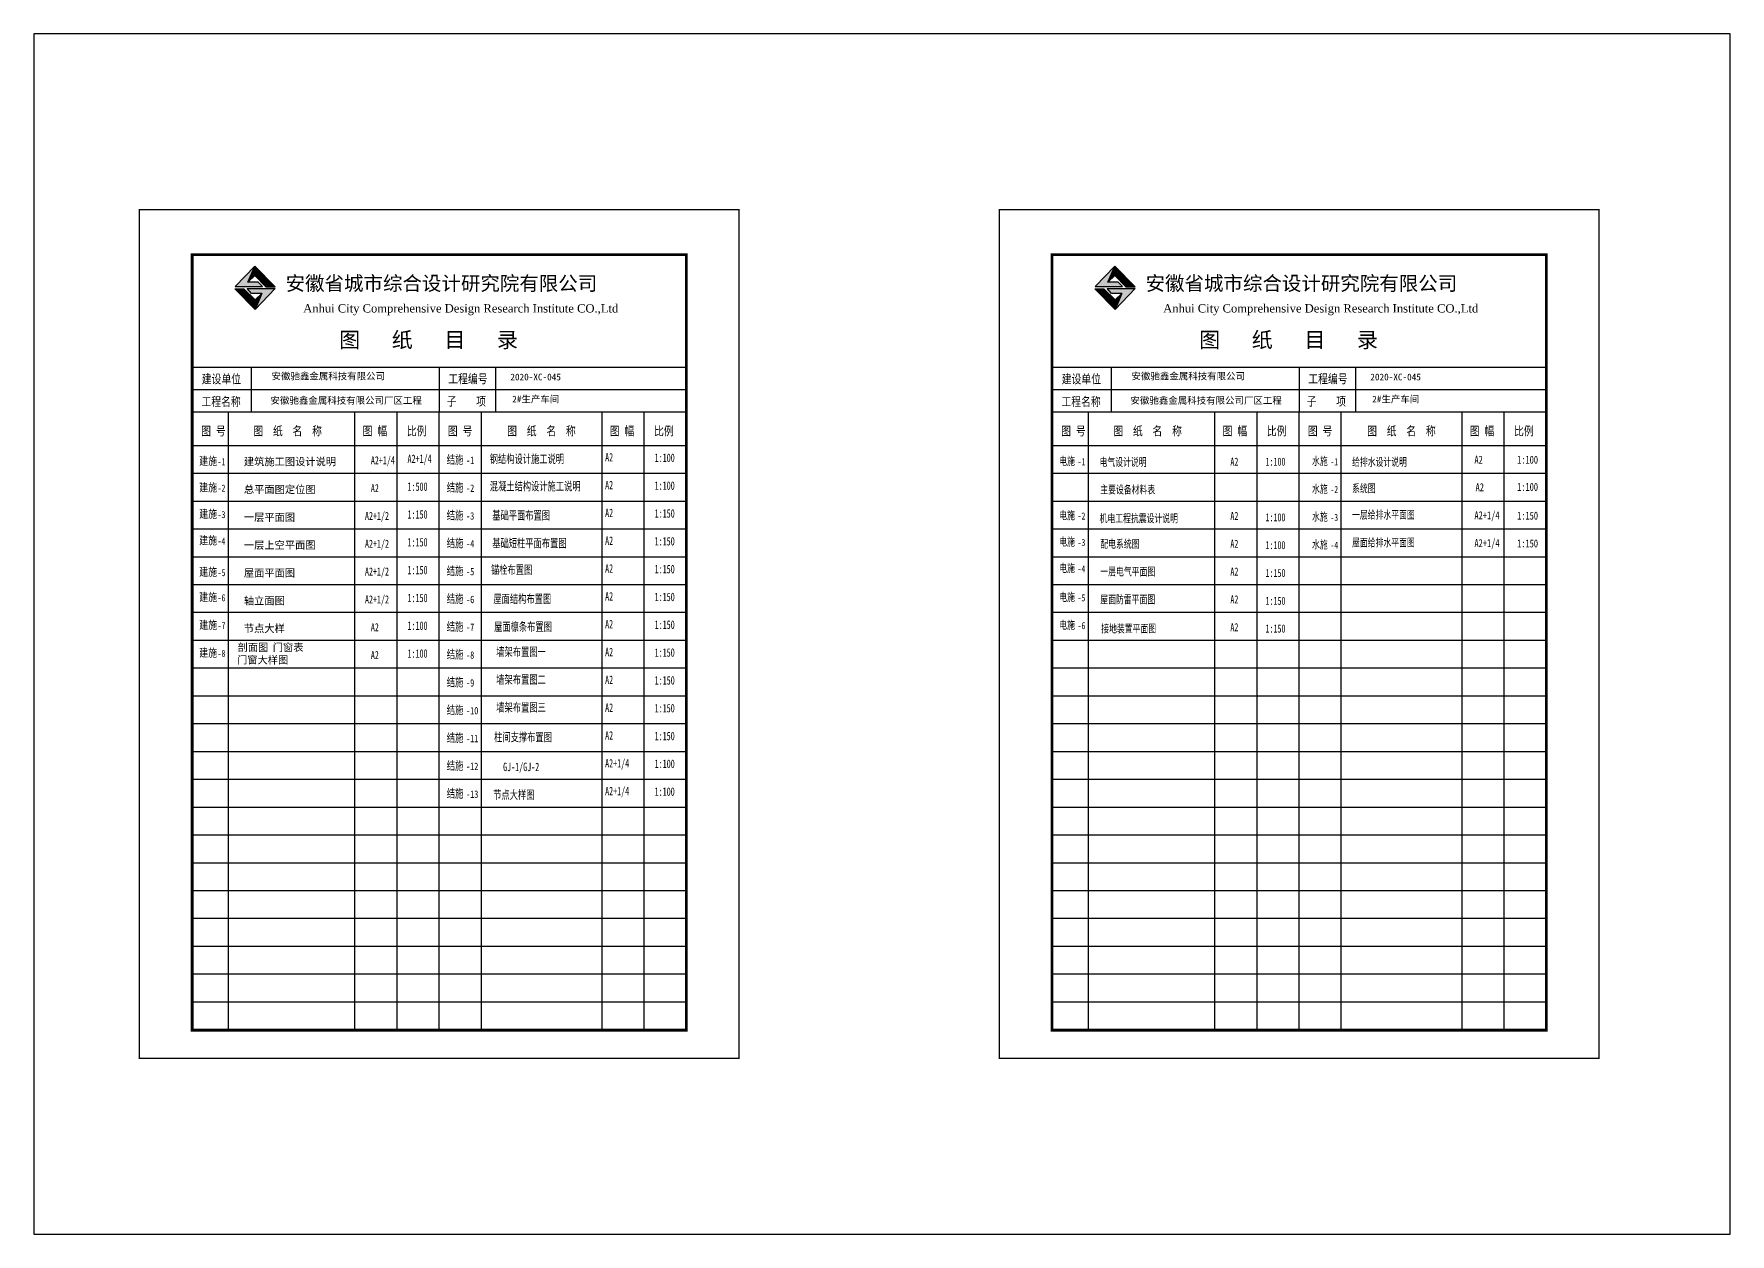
# Model space of a CAD drawing. Extents: x 185245 to 2288779, y -19957 to 815000.
# Drawn here: x 2044850 to 2104250, y 692352 to 734352 of the extents above; entities that cross this region are included whole.
import ezdxf
from ezdxf.enums import TextEntityAlignment as Align

# ---------------------------------------------------------------- set-up
doc = ezdxf.new("R2010")
doc.units = 0
doc.header["$LTSCALE"] = 1000
doc.header["$MEASUREMENT"] = 0
for name, color, linetype in [('A_DE_DETAIL_3', 144, 'Continuous'), ('PUB_TEXT', 7, 'Continuous'), ('PUB_TITLE', 4, 'Continuous')]:
    doc.layers.add(name, color=color, linetype=linetype)
doc.styles.add('-宋体', font='')
doc.styles.add('_SIMPLEX9', font='', dxfattribs={"width": 0.675})
doc.styles.add('GHF', font='times.ttf')
doc.styles.add('宋体', font='')
doc.styles.add('黑体', font='simhei.ttf')
doc.styles.get('-宋体').set_extended_font_data('SimSun')
doc.styles.get('_SIMPLEX9').set_extended_font_data('SimSun')
doc.styles.get('宋体').set_extended_font_data('NSimSun')
pattern_1 = [(0, (936657.3733, 1214017.5396), (1.983867188, 3.967734375), [0, -3.967734375])]
pattern_2 = [(0, (966774.006, 1214017.5396), (1.983867188, 3.967734375), [0, -3.967734375])]

msp = doc.modelspace()

# ---------------------------------------------------------------- hatches: boundary and pattern name
for points in [[(2052346.6, 725663.6), (2052587.5, 726222.3), (2051893, 725508.5), (2052860, 725508.5), (2052699.5, 725663.6)], [(2082463.2, 725663.6), (2082704.1, 726222.3), (2082009.6, 725508.5), (2082976.6, 725508.5), (2082816.2, 725663.6)]]:
    msp.add_hatch(color=1).paths.add_polyline_path(points)
at = {"layer": 'A_DE_DETAIL_3'}
for color, points in [(41, [(2052966.9, 725505.5), (2053294.3, 725505.5), (2052587.5, 726222.3)]), (41, [(2083083.5, 725505.5), (2083410.9, 725505.5), (2082704.1, 726222.3)]), (41, [(2052206.1, 725436.6), (2051885.1, 725436.6), (2052596.9, 724713.7)]), (1, [(2052316.9, 725438.8), (2052474.7, 725273.1), (2052832.4, 725273.1), (2052596.9, 724713.7), (2053294.8, 725438.8)]), (41, [(2082322.8, 725436.6), (2082001.7, 725436.6), (2082713.5, 724713.7)]), (1, [(2082433.5, 725438.8), (2082591.4, 725273.1), (2082949.1, 725273.1), (2082713.5, 724713.7), (2083411.4, 725438.8)])]:
    msp.add_hatch(color=color, dxfattribs=at).paths.add_polyline_path(points)
at = {"layer": 'PUB_TEXT'}
h = msp.add_hatch(dxfattribs=at)
h.set_pattern_fill('松散材料', color=256, scale=2.116125, style=0)
h.set_pattern_definition(pattern_1)
h.paths.add_polyline_path([(2052587.5, 725893.7), (2052587.5, 726222.3), (2052346.6, 725663.6)])
h = msp.add_hatch(dxfattribs=at)
h.set_pattern_fill('松散材料', color=256, scale=2.116125, style=0)
h.set_pattern_definition(pattern_1)
h.paths.add_polyline_path([(2052966.9, 725505.5), (2052587.5, 726222.3), (2052587.5, 725893.7)])
h = msp.add_hatch(dxfattribs=at)
h.set_pattern_fill('松散材料', color=256, scale=2.116125, style=0)
h.set_pattern_definition(pattern_2)
h.paths.add_polyline_path([(2082704.1, 725893.7), (2082704.1, 726222.3), (2082463.2, 725663.6)])
h = msp.add_hatch(dxfattribs=at)
h.set_pattern_fill('松散材料', color=256, scale=2.116125, style=0)
h.set_pattern_definition(pattern_2)
h.paths.add_polyline_path([(2083083.5, 725505.5), (2082704.1, 726222.3), (2082704.1, 725893.7)])
h = msp.add_hatch(dxfattribs=at)
h.set_pattern_fill('松散材料', color=256, scale=2.116125, style=0)
h.set_pattern_definition(pattern_1)
h.paths.add_polyline_path([(2052206.1, 725436.6), (2052596.9, 724713.7), (2052596.9, 725046.9)])
h.paths.add_polyline_path([(2052596.9, 724713.7), (2052832.4, 725273.1), (2052596.9, 725046.9)])
h = msp.add_hatch(dxfattribs=at)
h.set_pattern_fill('松散材料', color=256, scale=2.116125, style=0)
h.set_pattern_definition(pattern_2)
h.paths.add_polyline_path([(2082322.8, 725436.6), (2082713.5, 724713.7), (2082713.5, 725046.9)])
h.paths.add_polyline_path([(2082713.5, 724713.7), (2082949.1, 725273.1), (2082713.5, 725046.9)])

# ---------------------------------------------------------------- linework, layer by layer
for p, q in [((2052346.6, 725663.6, 0), (2052587.5, 726222.3, 0)), ((2052587.5, 726222.3, 0), (2052966.9, 725505.5, 0)), ((2082463.2, 725663.6, 0), (2082704.1, 726222.3, 0)), ((2082704.1, 726222.3, 0), (2083083.5, 725505.5, 0)), ((2052596.9, 724713.7, 0), (2051885.1, 725436.6, 0)), ((2051885.1, 725436.6, 0), (2052206.1, 725436.6, 0)), ((2052206.1, 725436.6, 0), (2052596.9, 724713.7, 0)), ((2052316.9, 725438.8, 0), (2053294.8, 725438.8, 0)), ((2052474.7, 725273.1, 0), (2052316.9, 725438.8, 0)), ((2053294.8, 725438.8, 0), (2052596.9, 724713.7, 0)), ((2082713.5, 724713.7, 0), (2082001.7, 725436.6, 0)), ((2082001.7, 725436.6, 0), (2082322.8, 725436.6, 0)), ((2082322.8, 725436.6, 0), (2082713.5, 724713.7, 0)), ((2082433.5, 725438.8, 0), (2083411.4, 725438.8, 0)), ((2082591.4, 725273.1, 0), (2082433.5, 725438.8, 0)), ((2083411.4, 725438.8, 0), (2082713.5, 724713.7, 0)), ((2052832.4, 725273.1, 0), (2052474.7, 725273.1, 0)), ((2052832.4, 725273.1, 0), (2052596.9, 724713.7, 0)), ((2082949.1, 725273.1, 0), (2082591.4, 725273.1, 0)), ((2082949.1, 725273.1, 0), (2082713.5, 724713.7, 0))]:
    msp.add_line(p, q)
for p, q in [((2052596.9, 725046.9, 0), (2052206.1, 725436.6, 0)), ((2082713.5, 725046.9, 0), (2082322.8, 725436.6, 0)), ((2052596.9, 725046.9, 0), (2052832.4, 725273.1, 0)), ((2052596.9, 724713.7, 0), (2052596.9, 725046.9, 0)), ((2082713.5, 725046.9, 0), (2082949.1, 725273.1, 0)), ((2082713.5, 724713.7, 0), (2082713.5, 725046.9, 0))]:
    msp.add_line(p, q, dxfattribs=at)
at = {"layer": 'PUB_TEXT', "color": 11}
for p, q in [((2050389.9, 722695, 0), (2067698.5, 722695, 0)), ((2052455.1, 722670.2, 0), (2052455.1, 721121.5, 0)), ((2059044.2, 722695, 0), (2059044.2, 721121.5, 0)), ((2061011.1, 722695, 0), (2061011.1, 721121.5, 0)), ((2080506.5, 722695, 0), (2097815.1, 722695, 0)), ((2082571.8, 722670.2, 0), (2082571.8, 721121.5, 0)), ((2089160.8, 722695, 0), (2089160.8, 721121.5, 0)), ((2091127.7, 722695, 0), (2091127.7, 721121.5, 0)), ((2050389.9, 721908.3, 0), (2067698.5, 721908.3, 0)), ((2080506.5, 721908.3, 0), (2097815.1, 721908.3, 0)), ((2067698.5, 721121.5, 0), (2050389.9, 721121.5, 0)), ((2051666.7, 699495.6, 0), (2051666.7, 721121.5, 0)), ((2056093.9, 699495.6, 0), (2056093.9, 721121.5, 0)), ((2057569, 699495.6, 0), (2057569, 721121.5, 0)), ((2059044.2, 699495.6, 0), (2059044.2, 721121.5, 0)), ((2060519.4, 699495.6, 0), (2060519.4, 721121.5, 0)), ((2064748.2, 699495.6, 0), (2064748.2, 721121.5, 0)), ((2066223.3, 699495.6, 0), (2066223.3, 721121.5, 0)), ((2097815.1, 721121.5, 0), (2080506.5, 721121.5, 0)), ((2081783.3, 699495.6, 0), (2081783.3, 721121.5, 0)), ((2086210.5, 699495.6, 0), (2086210.5, 721121.5, 0)), ((2087685.7, 699495.6, 0), (2087685.7, 721121.5, 0)), ((2089160.8, 699495.6, 0), (2089160.8, 721121.5, 0)), ((2090636, 699495.6, 0), (2090636, 721121.5, 0)), ((2094864.8, 699495.6, 0), (2094864.8, 721121.5, 0)), ((2096340, 699495.6, 0), (2096340, 721121.5, 0)), ((2067698.5, 719941.4, 0), (2050389.9, 719941.4, 0)), ((2067698.5, 719941.4, 0), (2050389.9, 719941.4, 0)), ((2097815.1, 719941.4, 0), (2080506.5, 719941.4, 0)), ((2097815.1, 719941.4, 0), (2080506.5, 719941.4, 0)), ((2067698.5, 718967.8, 0), (2050389.9, 718967.8, 0)), ((2097815.1, 718967.8, 0), (2080506.5, 718967.8, 0)), ((2089160.8, 718967.8, 0), (2080506.5, 718967.8, 0)), ((2089160.8, 718967.8, 0), (2080506.5, 718967.8, 0)), ((2089160.8, 718967.8, 0), (2080506.5, 718967.8, 0)), ((2089160.8, 718967.8, 0), (2080506.5, 718967.8, 0)), ((2067698.5, 717994.2, 0), (2050389.9, 717994.2, 0)), ((2097815.1, 717994.2, 0), (2080506.5, 717994.2, 0)), ((2067698.5, 717020.6, 0), (2050389.9, 717020.6, 0)), ((2097815.1, 717020.6, 0), (2080506.5, 717020.6, 0)), ((2067698.5, 716047, 0), (2050389.9, 716047, 0)), ((2097815.1, 716047, 0), (2080506.5, 716047, 0)), ((2067698.5, 715073.3, 0), (2050389.9, 715073.3, 0)), ((2097815.1, 715073.3, 0), (2080506.5, 715073.3, 0)), ((2067698.5, 714099.7, 0), (2050389.9, 714099.7, 0)), ((2097815.1, 714099.7, 0), (2080506.5, 714099.7, 0)), ((2089160.8, 714099.7, 0), (2080506.5, 714099.7, 0)), ((2089160.8, 714099.7, 0), (2080506.5, 714099.7, 0)), ((2089160.8, 714099.7, 0), (2080506.5, 714099.7, 0)), ((2089160.8, 714099.7, 0), (2080506.5, 714099.7, 0)), ((2067698.5, 713126.1, 0), (2050389.9, 713126.1, 0)), ((2097815.1, 713126.1, 0), (2080506.5, 713126.1, 0)), ((2067698.5, 712152.5, 0), (2050389.9, 712152.5, 0)), ((2097815.1, 712152.5, 0), (2080506.5, 712152.5, 0)), ((2067698.5, 711178.9, 0), (2050389.9, 711178.9, 0)), ((2097815.1, 711178.9, 0), (2080506.5, 711178.9, 0)), ((2067698.5, 710205.3, 0), (2050389.9, 710205.3, 0)), ((2097815.1, 710205.3, 0), (2080506.5, 710205.3, 0)), ((2067698.5, 709231.7, 0), (2050389.9, 709231.7, 0)), ((2097815.1, 709231.7, 0), (2080506.5, 709231.7, 0)), ((2067698.5, 708258.1, 0), (2050389.9, 708258.1, 0)), ((2097815.1, 708258.1, 0), (2080506.5, 708258.1, 0)), ((2067698.5, 707284.5, 0), (2050389.9, 707284.5, 0)), ((2097815.1, 707284.5, 0), (2080506.5, 707284.5, 0)), ((2067698.5, 706310.9, 0), (2050389.9, 706310.9, 0)), ((2097815.1, 706310.9, 0), (2080506.5, 706310.9, 0)), ((2067698.5, 705337.3, 0), (2050389.9, 705337.3, 0)), ((2097815.1, 705337.3, 0), (2080506.5, 705337.3, 0)), ((2067698.5, 704363.6, 0), (2050389.9, 704363.6, 0)), ((2097815.1, 704363.6, 0), (2080506.5, 704363.6, 0)), ((2067698.5, 703390, 0), (2050389.9, 703390, 0)), ((2097815.1, 703390, 0), (2080506.5, 703390, 0)), ((2067698.5, 702416.4, 0), (2050389.9, 702416.4, 0)), ((2097815.1, 702416.4, 0), (2080506.5, 702416.4, 0)), ((2067698.5, 701442.8, 0), (2050389.9, 701442.8, 0)), ((2097815.1, 701442.8, 0), (2080506.5, 701442.8, 0)), ((2067698.5, 700469.2, 0), (2050389.9, 700469.2, 0)), ((2097815.1, 700469.2, 0), (2080506.5, 700469.2, 0)), ((2067698.5, 699495.6, 0), (2050389.9, 699495.6, 0)), ((2067698.5, 699495.6, 0), (2050389.9, 699495.6, 0)), ((2097815.1, 699495.6, 0), (2080506.5, 699495.6, 0)), ((2097815.1, 699495.6, 0), (2080506.5, 699495.6, 0))]:
    msp.add_line(p, q, dxfattribs=at)
at = {"layer": 'PUB_TEXT', "color": 2, "const_width": 49.2, "elevation": 0}
for points in [[(2048544.2, 728202.3), (2069544.2, 728202.3), (2069544.2, 698502.3), (2048544.2, 698502.3)], [(2078660.8, 728202.3), (2099660.8, 728202.3), (2099660.8, 698502.3), (2078660.8, 698502.3)]]:
    msp.add_lwpolyline(points, close=True, dxfattribs=at)
at = {"layer": 'PUB_TEXT', "color": 11, "const_width": 98.3, "elevation": 0}
for points in [[(2050389.9, 699485.8), (2050389.9, 726628.8), (2067698.5, 726628.8), (2067698.5, 699485.8)], [(2080506.5, 699485.8), (2080506.5, 726628.8), (2097815.1, 726628.8), (2097815.1, 699485.8)]]:
    msp.add_lwpolyline(points, close=True, dxfattribs=at)
at = {"layer": 'PUB_TEXT', "elevation": 0}
for points in [[(2052699.5, 725663.6), (2052346.6, 725663.6), (2052587.5, 725893.7), (2052966.9, 725505.5), (2053294.3, 725505.5), (2052587.5, 726222.3), (2051893, 725508.5), (2052860, 725508.5), (2052699.5, 725663.6)], [(2052587.5, 726222.3), (2052587.5, 725893.7)], [(2082816.2, 725663.6), (2082463.2, 725663.6), (2082704.1, 725893.7), (2083083.5, 725505.5), (2083410.9, 725505.5), (2082704.1, 726222.3), (2082009.6, 725508.5), (2082976.6, 725508.5), (2082816.2, 725663.6)], [(2082704.1, 726222.3), (2082704.1, 725893.7)]]:
    msp.add_lwpolyline(points, dxfattribs=at)
at = {"layer": 'PUB_TITLE', "elevation": 0}
msp.add_lwpolyline([(2044850, 692352.3), (2104250, 692352.3), (2104250, 734352.3), (2044850, 734352.3)], close=True, dxfattribs=at)

# ---------------------------------------------------------------- texts
at = {"color": 11, "lineweight": 60, "style": '-宋体'}
for p in [(2055538.3, 723377.4, 0), (2085654.9, 723377.4, 0)]:
    msp.add_text('图   纸   目   录', height=540.894, dxfattribs=at).set_placement(p)
at = {"layer": 'PUB_TEXT'}
for s, height, style, p in [('安徽省城市综合设计研究院有限公司', 500, '黑体', (2053663.8, 725374.2, 0)), ('安徽省城市综合设计研究院有限公司', 500, '黑体', (2083780.5, 725374.2, 0)), ('Anhui City Comprehensive Design Research Institute CO.,Ltd', 291.563, 'GHF', (2054281, 724603.9, 0)), ('Anhui City Comprehensive Design Research Institute CO.,Ltd', 291.563, 'GHF', (2084397.6, 724603.9, 0)), ('安徽驰鑫金属科技有限公司', 236.65, '黑体', (2053171, 722259, 0)), ('2020-XC-045', 236.65, '黑体', (2061535.3, 722227.5, 0)), ('安徽驰鑫金属科技有限公司', 236.65, '黑体', (2083287.6, 722259, 0)), ('2020-XC-045', 236.65, '黑体', (2091651.9, 722227.5, 0)), ('2#生产车间', 236.65, '黑体', (2061601.4, 721454.9, 0)), ('2#生产车间', 236.65, '黑体', (2091718, 721454.9, 0)), ('安徽驰鑫金属科技有限公司厂区工程', 236.65, '黑体', (2053134.9, 721408.2, -220.1)), ('安徽驰鑫金属科技有限公司厂区工程', 236.65, '黑体', (2083251.6, 721408.2, -220.1)), ('建筑施工图设计说明', 262.94, '黑体', (2052202.6, 719253.2, 0)), ('总平面图定位图', 262.94, '黑体', (2052202.6, 718279.6, 0)), ('一层平面图', 262.94, '黑体', (2052202.6, 717306, 0)), ('一层上空平面图', 262.94, '黑体', (2052202.6, 716332.4, 0)), ('屋面平面图', 262.94, '黑体', (2052202.6, 715358.8, 0)), ('轴立面图', 262.94, '黑体', (2052202.6, 714385.2, 0)), ('节点大样', 262.94, '黑体', (2052202.6, 713411.6, 0)), ('剖面图', 262.94, '黑体', (2051981.1, 712752.8, 0)), ('门窗表', 262.94, '黑体', (2053215.6, 712752.8, 0)), ('门窗大样图', 262.94, '黑体', (2051963.6, 712313.8, 0))]:
    msp.add_text(s, height=height, dxfattribs=dict(at, style=style)).set_placement(p)
at = {"layer": 'PUB_TEXT', "color": 11, "style": '-宋体', "width": 0.8}
for s, height, p in [('建设单位', 314.7, (2050728.6, 722120.7, 0)), ('工程编号', 314.7, (2059362.3, 722126.5, 0)), ('建设单位', 314.7, (2080845.2, 722120.7, 0)), ('工程编号', 314.7, (2089478.9, 722126.5, 0)), ('工程名称', 314.7, (2050718.2, 721327.4, 0)), ('子    项', 314.7, (2059309.3, 721342.7, 0)), ('工程名称', 314.7, (2080834.9, 721327.4, 0)), ('子    项', 314.7, (2089426, 721342.7, 0)), ('图 号', 314.7, (2050709, 720301.6, 0)), ('   图  纸  名  称', 314.702, (2052021.8, 720301.6, 0)), ('图 幅', 314.7, (2056361.5, 720301.6, 0)), ('比例', 314.7, (2057913.1, 720301.6, 0)), ('图 号', 314.7, (2059346.8, 720301.6, 0)), ('   图  纸  名  称', 314.702, (2060910.7, 720301.6, 0)), ('图 幅', 314.7, (2065015.8, 720301.6, 0)), ('比例', 314.7, (2066567.4, 720301.6, 0)), ('图 号', 314.7, (2080825.7, 720301.6, 0)), ('   图  纸  名  称', 314.702, (2082138.4, 720301.6, 0)), ('图 幅', 314.7, (2086478.1, 720301.6, 0)), ('比例', 314.7, (2088029.7, 720301.6, 0)), ('图 号', 314.7, (2089463.4, 720301.6, 0)), ('   图  纸  名  称', 314.702, (2091027.3, 720301.6, 0)), ('图 幅', 314.7, (2095132.4, 720301.6, 0)), ('比例', 314.7, (2096684, 720301.6, 0))]:
    msp.add_text(s, height=height, dxfattribs=at).set_placement(p)
at = {"layer": 'PUB_TEXT'}
for s, height, style, width, p in [('建施', 280.28, '-宋体', 0.8, (2050639.9, 719263.5, 0)), ('-1', 246.65, '_SIMPLEX9', 0.675, (2051283.2, 719257.9, 0)), ('A2+1/4', 295.03, '宋体', 0.7, (2057934, 719337.3, 0)), ('结施', 295.03, '宋体', 0.7, (2059307.4, 719306.9, 0)), ('-1', 259.63, '_SIMPLEX9', 0.675, (2059984.6, 719301.1, 0)), ('钢结构设计施工说明', 295.03, '宋体', 0.7, (2060814.1, 719330.4, 0)), ('A2', 295.03, '宋体', 0.7, (2064853.3, 719390.3, 0)), ('1:100', 295.03, '宋体', 0.7, (2066588.3, 719372, 0)), ('给排水设计说明', 280.05, '宋体', 0.7, (2091012, 719232.5, 0)), ('A2', 280.05, '宋体', 0.7, (2095297.5, 719311.6, 0)), ('1:100', 280.05, '宋体', 0.7, (2096791.2, 719311.6, 0)), ('建施', 280.28, '-宋体', 0.8, (2050639.9, 718338.5, 0)), ('-2', 246.65, '_SIMPLEX9', 0.675, (2051283.2, 718333, 0)), ('1:500', 295.03, '宋体', 0.7, (2057934, 718363.7, 0)), ('结施', 295.03, '宋体', 0.7, (2059307.4, 718333.3, 0)), ('-2', 259.63, '_SIMPLEX9', 0.675, (2059984.6, 718327.4, 0)), ('混凝土结构设计施工说明', 295.033, '宋体', 0.7, (2060814.6, 718375.3, 0)), ('A2', 295.03, '宋体', 0.7, (2064853.3, 718416.7, 0)), ('1:100', 295.03, '宋体', 0.7, (2066588.3, 718398.4, 0)), ('系统图', 280.05, '宋体', 0.7, (2091012, 718308.4, 0)), ('A2', 280.05, '宋体', 0.7, (2095336.5, 718350.3, 0)), ('1:100', 280.05, '宋体', 0.7, (2096791.2, 718361.3, 0)), ('建施', 280.28, '-宋体', 0.8, (2050639.9, 717413.6, 0)), ('-3', 246.65, '_SIMPLEX9', 0.675, (2051283.2, 717408, 0)), ('1:150', 295.03, '宋体', 0.7, (2057934, 717390.1, 0)), ('结施', 295.03, '宋体', 0.7, (2059307.4, 717359.7, 0)), ('-3', 259.63, '_SIMPLEX9', 0.675, (2059984.6, 717353.8, 0)), ('基础平面布置图', 295.03, '宋体', 0.7, (2060900.9, 717355.9, 0)), ('A2', 295.03, '宋体', 0.7, (2064853.3, 717443.1, 0)), ('1:150', 295.03, '宋体', 0.7, (2066588.3, 717424.8, 0)), ('一层给排水平面图', 280.05, '宋体', 0.7, (2091012, 717384.2, 0)), ('A2+1/4', 280.05, '宋体', 0.7, (2095297.5, 717366, 0)), ('1:150', 280.05, '宋体', 0.7, (2096791.2, 717355.1, 0)), ('建施', 280.28, '-宋体', 0.8, (2050639.9, 716488.7, 0)), ('-4', 246.65, '_SIMPLEX9', 0.675, (2051283.2, 716483.1, 0)), ('1:150', 295.03, '宋体', 0.7, (2057934, 716416.5, 0)), ('结施', 295.03, '宋体', 0.7, (2059307.4, 716386.1, 0)), ('-4', 259.63, '_SIMPLEX9', 0.675, (2059984.6, 716380.2, 0)), ('基础短柱平面布置图', 295.03, '宋体', 0.7, (2060900.9, 716382.3, 0)), ('A2', 295.03, '宋体', 0.7, (2064853.3, 716469.5, 0)), ('1:150', 295.03, '宋体', 0.7, (2066588.3, 716451.2, 0)), ('屋面给排水平面图', 280.05, '宋体', 0.7, (2091012, 716411.4, 0)), ('A2+1/4', 280.05, '宋体', 0.7, (2095297.5, 716393.3, 0)), ('1:150', 280.05, '宋体', 0.7, (2096791.2, 716382.4, 0)), ('锚栓布置图', 295.03, '宋体', 0.7, (2060856.8, 715453.5, 0)), ('A2', 295.03, '宋体', 0.7, (2064853.3, 715495.9, 0)), ('建施', 280.28, '-宋体', 0.8, (2050639.9, 715383.9, 0)), ('-5', 246.65, '_SIMPLEX9', 0.675, (2051283.2, 715378.4, 0)), ('1:150', 295.03, '宋体', 0.7, (2057934, 715442.9, 0)), ('结施', 295.03, '宋体', 0.7, (2059307.4, 715412.5, 0)), ('-5', 259.63, '_SIMPLEX9', 0.675, (2059984.6, 715406.6, 0)), ('1:150', 295.03, '宋体', 0.7, (2066588.3, 715477.6, 0)), ('建施', 280.28, '-宋体', 0.8, (2050639.9, 714501.9, 0)), ('-6', 246.65, '_SIMPLEX9', 0.675, (2051283.2, 714496.3, 0)), ('1:150', 295.03, '宋体', 0.7, (2057934, 714469.3, 0)), ('结施', 295.03, '宋体', 0.7, (2059307.4, 714438.9, 0)), ('-6', 259.63, '_SIMPLEX9', 0.675, (2059984.6, 714433, 0)), ('屋面结构布置图', 295.03, '宋体', 0.7, (2060940.4, 714433.6, 0)), ('A2', 295.03, '宋体', 0.7, (2064853.3, 714522.3, 0)), ('1:150', 295.03, '宋体', 0.7, (2066588.3, 714504, 0)), ('建施', 280.28, '-宋体', 0.8, (2050639.9, 713528.3, 0)), ('-7', 246.65, '_SIMPLEX9', 0.675, (2051283.2, 713522.7, 0)), ('1:100', 295.03, '宋体', 0.7, (2057934, 713495.7, 0)), ('结施', 295.03, '宋体', 0.7, (2059307.4, 713465.3, 0)), ('-7', 259.63, '_SIMPLEX9', 0.675, (2059984.6, 713459.4, 0)), ('屋面檩条布置图', 295.03, '宋体', 0.7, (2060965.8, 713460, 0)), ('A2', 295.03, '宋体', 0.7, (2064853.3, 713548.7, 0)), ('1:150', 295.03, '宋体', 0.7, (2066588.3, 713530.4, 0)), ('建施', 280.28, '-宋体', 0.8, (2050639.9, 712554.7, 0)), ('1:100', 295.03, '宋体', 0.7, (2057934, 712522.1, 0)), ('结施', 295.03, '宋体', 0.7, (2059307.4, 712491.7, 0)), ('墙架布置图一', 295.03, '宋体', 0.7, (2061042.2, 712582.2, 6.9)), ('A2', 295.03, '宋体', 0.7, (2064853.3, 712575, 0)), ('1:150', 295.03, '宋体', 0.7, (2066588.3, 712556.8, 0)), ('-8', 246.65, '_SIMPLEX9', 0.675, (2051283.2, 712549.1, 0)), ('-8', 259.63, '_SIMPLEX9', 0.675, (2059984.6, 712485.8, 0)), ('结施', 295.03, '宋体', 0.7, (2059307.4, 711518, 0)), ('-9', 259.63, '_SIMPLEX9', 0.675, (2059984.6, 711512.2, 0)), ('墙架布置图二', 295.03, '宋体', 0.7, (2061042.2, 711608.6, 6.9)), ('A2', 295.03, '宋体', 0.7, (2064853.3, 711601.4, 0)), ('1:150', 295.03, '宋体', 0.7, (2066588.3, 711583.1, 0)), ('结施', 295.03, '宋体', 0.7, (2059307.4, 710544.4, 0)), ('-10', 259.63, '_SIMPLEX9', 0.675, (2059984.6, 710538.6, 0)), ('墙架布置图三', 295.03, '宋体', 0.7, (2061042.2, 710635, 6.9)), ('A2', 295.03, '宋体', 0.7, (2064853.3, 710627.8, 0)), ('1:150', 295.03, '宋体', 0.7, (2066588.3, 710609.5, 0)), ('结施', 295.03, '宋体', 0.7, (2059307.4, 709570.8, 0)), ('柱间支撑布置图', 295.03, '宋体', 0.7, (2060965.8, 709595.2, 6.9)), ('A2', 295.03, '宋体', 0.7, (2064853.3, 709654.2, 0)), ('1:150', 295.03, '宋体', 0.7, (2066588.3, 709635.9, 0)), ('-11', 259.63, '_SIMPLEX9', 0.675, (2059984.6, 709565, 0)), ('结施', 295.03, '宋体', 0.7, (2059307.4, 708597.2, 0)), ('-12', 259.63, '_SIMPLEX9', 0.675, (2059984.6, 708591.4, 0)), ('A2+1/4', 295.03, '宋体', 0.7, (2064853.3, 708680.6, 0)), ('1:100', 295.03, '宋体', 0.7, (2066588.3, 708662.3, 0)), ('结施', 295.03, '宋体', 0.7, (2059307.4, 707623.6, 0)), ('-13', 259.63, '_SIMPLEX9', 0.675, (2059984.6, 707617.7, 0)), ('节点大样图', 295.03, '宋体', 0.7, (2060933.6, 707576.9, -6.9)), ('A2+1/4', 295.03, '宋体', 0.7, (2064853.3, 707707, 0)), ('1:100', 295.03, '宋体', 0.7, (2066588.3, 707688.7, 0))]:
    msp.add_text(s, height=height, dxfattribs=dict(at, style=style, width=width)).set_placement(p)
at = {"layer": 'PUB_TEXT', "lineweight": -3}
for s, height, style, width, p in [('A2+1/4', 280.28, '宋体', 0.7, (2056649.4, 719292.3, 0)), ('电施', 280.28, '宋体', 0.7, (2080756.6, 719263.5, 0)), ('-1', 246.65, '_SIMPLEX9', 0.675, (2081399.9, 719257.9, 0)), ('电气设计说明', 280.28, '宋体', 0.7, (2082167.5, 719228.6, 0)), ('A2', 280.28, '宋体', 0.7, (2086749.8, 719243.5, 0)), ('1:100', 280.28, '宋体', 0.7, (2087979, 719243.5, 0)), ('水施', 280.28, '宋体', 0.7, (2089609.2, 719263.5, 0)), ('-1', 246.65, '_SIMPLEX9', 0.675, (2090252.6, 719257.9, 0)), ('A2', 280.28, '宋体', 0.7, (2056649.4, 718318.7, 0)), ('主要设备材料表', 280.28, '宋体', 0.7, (2082195, 718265.6, 0)), ('水施', 280.28, '宋体', 0.7, (2089609.2, 718289.9, 0)), ('-2', 246.65, '_SIMPLEX9', 0.675, (2090252.6, 718284.3, 0)), ('A2+1/2', 280.28, '宋体', 0.7, (2056443.4, 717345.1, 0)), ('电施', 280.28, '宋体', 0.7, (2080756.6, 717364.9, 0)), ('-2', 246.65, '_SIMPLEX9', 0.675, (2081399.9, 717359.4, 0)), ('机电工程抗震设计说明', 280.28, '宋体', 0.7, (2082169, 717259.3, 0)), ('A2', 280.28, '宋体', 0.7, (2086749.8, 717344.9, 0)), ('1:100', 280.28, '宋体', 0.7, (2087979, 717296.3, 0)), ('水施', 280.28, '宋体', 0.7, (2089609.2, 717316.2, 0)), ('-3', 246.65, '_SIMPLEX9', 0.675, (2090252.6, 717310.7, 0)), ('A2+1/2', 280.28, '宋体', 0.7, (2056443.4, 716371.5, 0)), ('电施', 280.28, '宋体', 0.7, (2080756.6, 716440, 0)), ('-3', 246.65, '_SIMPLEX9', 0.675, (2081399.9, 716434.4, 0)), ('配电系统图', 280.28, '宋体', 0.7, (2082195, 716367, 0)), ('A2', 280.28, '宋体', 0.7, (2086749.8, 716371.3, 0)), ('1:100', 280.28, '宋体', 0.7, (2087979, 716322.6, 0)), ('水施', 280.28, '宋体', 0.7, (2089609.2, 716342.6, 0)), ('-4', 246.65, '_SIMPLEX9', 0.675, (2090252.6, 716337.1, 0)), ('电施', 280.28, '宋体', 0.7, (2080756.6, 715515.1, 0)), ('A2+1/2', 280.28, '宋体', 0.7, (2056443.4, 715397.9, 0)), ('-4', 246.65, '_SIMPLEX9', 0.675, (2081399.9, 715509.5, 0)), ('一层电气平面图', 280.28, '宋体', 0.7, (2082195, 715396, 0)), ('A2', 280.28, '宋体', 0.7, (2086749.8, 715397.7, 0)), ('1:150', 280.28, '宋体', 0.7, (2087979, 715349, 0)), ('A2+1/2', 280.28, '宋体', 0.7, (2056443.4, 714424.3, 0)), ('电施', 280.28, '宋体', 0.7, (2080756.6, 714501.9, 0)), ('-5', 246.65, '_SIMPLEX9', 0.675, (2081399.9, 714496.3, 0)), ('屋面防雷平面图', 280.28, '宋体', 0.7, (2082195, 714422.4, 0)), ('A2', 280.28, '宋体', 0.7, (2086749.8, 714424.1, 0)), ('1:150', 280.28, '宋体', 0.7, (2087979, 714375.4, 0)), ('A2', 280.28, '宋体', 0.7, (2056649.4, 713450.7, 0)), ('电施', 280.28, '宋体', 0.7, (2080756.6, 713528.3, 0)), ('-6', 246.65, '_SIMPLEX9', 0.675, (2081399.9, 713522.7, 0)), ('接地装置平面图', 280.28, '宋体', 0.7, (2082228, 713401.5, 0)), ('A2', 280.28, '宋体', 0.7, (2086749.8, 713450.5, 0)), ('1:150', 280.28, '宋体', 0.7, (2087979, 713401.8, 0)), ('A2', 280.28, '宋体', 0.7, (2056649.4, 712477.1, 0))]:
    msp.add_text(s, height=height, dxfattribs=dict(at, style=style, width=width)).set_placement(p)
at = {"layer": 'PUB_TEXT', "style": '宋体', "width": 0.7}
msp.add_text('GJ-1/GJ-2', height=295.03, dxfattribs=at).set_placement((2061913.2, 708701.5, -206.9), align=Align.MIDDLE_CENTER)

doc.saveas('drawing.dxf')
